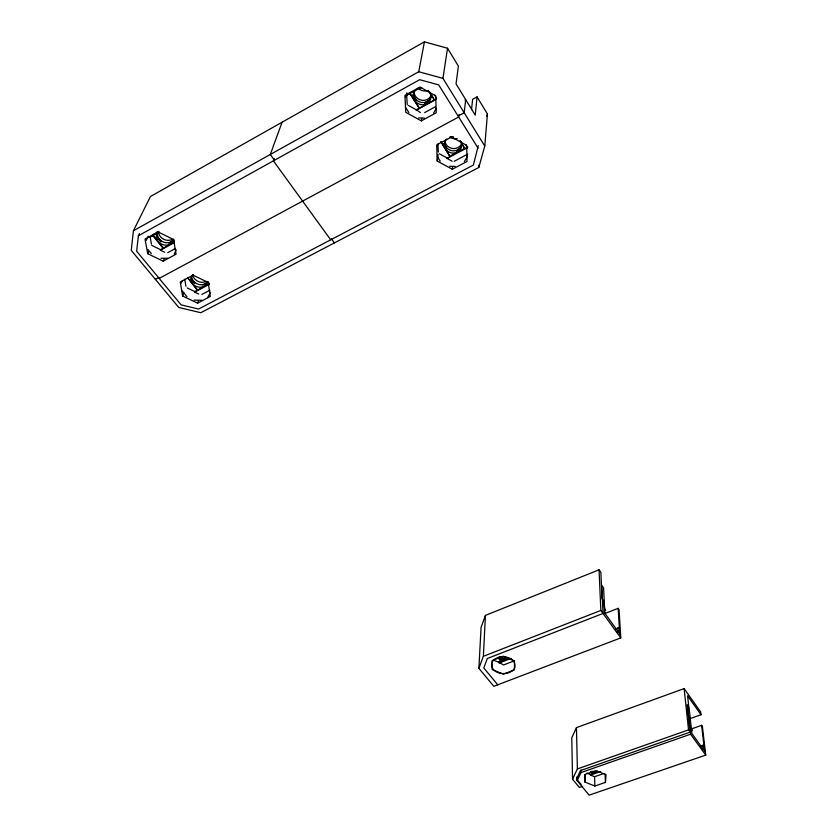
<?xml version="1.0" encoding="UTF-8"?>
<svg xmlns="http://www.w3.org/2000/svg" width="837" height="837" viewBox="0 0 837 837"><rect width="100%" height="100%" fill="white"/><g stroke="black" fill="none" stroke-linecap="round" stroke-linejoin="round"><path stroke-width="1.26" d="M493.684 660.194L499.103 662.475L501.248 661.648L498.831 658.07M513.552 661.115L503.602 664.955L499.103 662.475M604.837 613.542L618.177 608.353L619.066 609.618L620.761 637.899L493.83 686.298L478.89 668.334L483.367 656.313L485.429 615.394L599.041 569.809L600.872 572.403L602.096 598.821L603.969 601.426L604.513 612.789L620.594 635.011M478.89 668.334L481.076 627.342L485.429 615.394M584.843 782.03L585.304 774.319L595.934 770.615L606.04 774.675L605.454 782.386L594.887 786.027L584.843 782.03L584.634 774.623M477.059 96.883L475.238 115.161L456.039 83.857L458.383 66.123L447.533 48.253L424.432 41.85L150.409 196.559L133.418 230.761L131.252 250.357L178.752 307.461L200.807 312.714L478.785 167.463L484.769 146.067L487.427 113.958L477.059 96.883L472.623 99.279L471.524 109.647M478.785 167.463L479.015 164.952M139.497 233.513L138.387 235.783L136.64 251.215L181.137 304.867L198.589 309.031L473.376 165.056L478.272 145.669M467.705 147.113L464.849 148.63L460.402 141.024A8.768 8.129 15.6 0 1 458.09 151.748A8.768 8.129 15.6 0 1 446.393 150.116A8.768 8.129 15.6 0 1 446.623 139.099M451.75 136.87L436.694 144.906L437.207 161.039L452.294 169.241L452.597 166.762M458.99 114.46L458.676 116.992L159.197 278.418M449.971 156.509L440.942 141.809L449.971 156.509L447.084 158.465L452.179 161.248M437.207 161.039L438.169 154.311M437.971 144.236L438.295 152.02M484.769 146.067L442.94 78.364L447.533 48.253M436.213 98.912L416.303 109.814L420.436 112.587M421.304 120.884L436.223 112.775L435.7 95.868L419.996 87.058L404.951 95.376L405.725 112.294L421.304 120.884L421.712 118.509M133.418 230.761L418.751 71.752L424.432 41.85M486.747 116.406L487.427 113.958M146.255 240.345L148.17 236.264M176.251 249.96L174.295 253.988M181.326 283.126L181.974 281.012M210.505 292.333L207.89 297.041M274.254 158.486L273.396 160.861L330.699 239.811M282.09 122.212L270.288 154.489L274.097 159.741M193.504 274.934L180.258 282.006L182.623 296.005L197.595 303.151L198.495 300.828M405.359 97.238L407.462 93.242M198.714 294.049L194.655 292.103L194.854 291.6L209.334 283.544M182.623 296.005L183.931 292.783M436.339 108.297L433.639 112.953M184.548 279.725L184.747 279.223L185.919 286.244M436.987 146.559L437.992 144.131M467.59 155.964L464.389 161.562M163.173 261.165L176.063 254.166L173.594 239.528L158.026 231.901L145.052 239.068L147.73 253.705L163.173 261.165L164.178 258.905M164.607 252.23L160.432 250.2L160.652 249.708L174.232 241.914M689.97 718.638L701.008 714.735L700.684 711.984L684.132 688.589L576.463 727.594L571.776 737.878L572.55 779.226L579.403 787.481L582.646 786.361M147.73 253.705L148.714 251.613M572.55 779.226L577.384 768.931L576.463 727.594M163.142 248.348L152.596 235.406L149.865 237.269L158.936 232.257M690.609 729.205L701.605 725.344L702.379 726.422L705.748 755.11L589.143 795.15L577.153 780.68L580.983 772.572L580.92 769.967M700.82 746.217L703.907 745.003L701.605 725.344M138.387 235.783L419.661 79.693L438.703 84.872L478.053 148.159M153.914 234.318L156.09 233.115M417.307 88.701L419.473 87.498M421.042 87.404L406.677 95.345L409.649 93.315L419.18 108.245M168.792 243.054L174.211 240.083M425.008 102.679L429.308 100.325M169.461 243.421L171.637 242.228M424.777 103.589L428.178 101.727M160.432 250.2L173.981 242.793M416.219 110.254L436.014 99.425M167.756 252.659L175.205 248.599M424.641 112.597L435.209 106.843M465.027 100.001L465.707 99.624L464.19 112.765L458.435 115.872M155.358 279.338L158.789 277.476M202.774 285.03L207.053 282.76M457.713 149.844L459.837 148.724M456.531 151.33L458.76 150.147M450.024 156.048L464.901 148.17M194.655 292.103L209.156 284.434M447.084 158.465L467.653 147.574M201.874 294.425L209.909 290.177M454.229 161.259L467.768 154.123M197.595 303.151L210.338 296.455L208.172 282.456L193.075 275.153M452.294 169.241L466.994 161.51L466.722 145.387L451.509 136.986M483.367 656.313L600.851 610.435L599.041 569.809M504.69 658.625L506.94 657.746A6.518 4.583 1.8 0 1 499.093 656.899M498.433 662.172L508.132 658.416M499.082 663.05L511.083 658.405M616.053 628.817L619.317 627.729L618.177 608.353M615.676 629.121L619.317 627.729M616.084 629.393L618.491 627.886M616.89 631.548L619.317 630.617L619.673 633.745M617.068 631.799L619.506 630.868M577.384 768.931L688.537 729.885L690.159 732.124L580.48 770.574L576.515 778.965L581.108 784.51M580.983 772.572L690.588 734.206L705.748 755.11M591.079 771.494L592.481 773.221L597.827 771.348A6.047 3.934 -1.1 0 1 591.801 771.254M586.925 773.095L590.451 774.507L592.481 773.221M590.451 774.507L590.472 775.083L600.736 771.505M590.472 775.083L594.563 776.726L604.011 773.44M700.203 746.28L703.907 745.003M700.883 746.792L703.352 745.945L703.289 745.359M701.647 748.822L704.116 747.975L704.618 751.103L691.885 733.515L691.571 730.607L692.251 730.555L691.226 727.426L689.092 707.788L687.501 705.57L690.588 734.206M424.307 118.027L418.636 117.944M449.846 137.006L453.591 137.059M455.192 166.396L449.657 166.312M157.147 231.682L158.894 231.504M167.484 258.235L160.966 258.277M201.78 300.253L194.132 300.127M418.751 71.752L442.94 78.364M187.206 287.928L194.854 291.6M151.643 245.335L160.652 249.708M439.425 153.799L447.136 158.005M408.351 105.399L416.303 109.814M186.954 296.696L182.152 290.857M151.319 253.611L147.929 249.499M440.22 161.175L437.312 156.655M408.906 112.566L405.851 107.816M497.743 684.812L483.786 667.968L487.343 658.51L603.038 613.448L601.73 585.304L603.582 587.898L604.502 607.191L605.538 610.476L604.659 610.319L604.795 613.186M197.312 290.303L187.415 277.413L197.511 289.801M157.722 237.133L160.725 240.826M192.039 279.359L194.906 282.896M157.774 237.959L161.007 241.935M192.102 280.186L194.425 283.042M499.658 658.499L501.29 660.498M497.984 657.631L501.248 661.648M590.891 771.819L592.502 773.796M152.815 234.915L163.361 247.857M331.337 238.691L334.402 242.908M600.851 610.435L620.761 637.899M701.008 714.735L687.585 695.788L688.788 706.899L687.208 704.67L690.159 732.124M412.882 94.999L416.271 100.314M443.861 143.629L447.094 148.714M414.148 97.542L416.177 100.733M443.987 144.382L446.079 147.657M409.743 92.886L419.253 107.806M433.681 98.473L429.643 92.049A9.04 8.454 26 0 1 427.435 103.286A9.04 8.454 26 0 1 415.434 101.58A9.04 8.454 26 0 1 415.508 90.04M428.199 90.302L434.277 99.98M459.994 140.898L464.849 148.63M207.827 281.431L209.166 283.576M434.821 95.146L436.579 98.965M465.801 144.581L467.464 148.233M703.352 745.945L704.116 747.975M618.522 628.451L619.317 630.617M150.095 236.777L151.424 244.111M684.132 688.589L688.537 729.885M406.573 93.033L407.211 104.771M605.109 774.235L605.454 782.386M594.563 776.726L594.887 786.027M577.059 776.767L577.153 780.68M205.871 281.42A8.38 6.801 24 0 1 192.813 275.101M206.404 282.801A8.412 6.811 23.9 0 1 196.831 283.764A8.412 6.811 23.9 0 1 191.799 275.739M431.473 94.246A8.987 8.412 26.7 0 1 421.994 100.314A8.987 8.412 26.7 0 1 413.97 91.767M431.337 94.194A9.008 8.433 26.3 0 1 421.607 102.48A9.008 8.433 26.3 0 1 413.76 91.704M172.035 239.455A8.663 7.02 27.4 0 1 158.58 232.864M173.521 239.215A8.684 7.031 27.3 0 1 163.749 242.175A8.684 7.031 27.3 0 1 157.408 233.356M461.082 144.675A8.715 8.098 16 0 1 451.446 148.285A8.715 8.098 16 0 1 444.845 140.354M461.658 144.979A8.736 8.108 15.8 0 1 452.273 150.775A8.736 8.108 15.8 0 1 444.531 142.593M450.484 137.038A8.768 8.129 15.6 0 1 452.744 136.787M457.107 138.565A8.6 8.025 16.8 0 1 450.62 137.666M207.053 282.153A8.433 6.822 23.8 0 1 195.837 286.254A8.433 6.822 23.8 0 1 192.374 275.059M172.966 239.874A8.705 7.052 27.2 0 1 161.593 244.153A8.705 7.052 27.2 0 1 157.848 232.466M419.431 87.875A9.04 8.454 26 0 1 421.733 87.613M427.048 90.783A8.872 8.339 28.1 0 1 418.542 88.471M508.258 658.185A6.518 4.583 1.8 0 1 499.051 658.039M514.504 660.916L514.42 669.903L503.288 674.172L492.177 669.537L492.125 660.539L503.319 656.198L514.504 660.916M491.748 662.883C489.76 674.81 510.361 677.279 514.828 667.591C517.004 655.58 496.132 653.048 491.748 662.883"/></g></svg>
